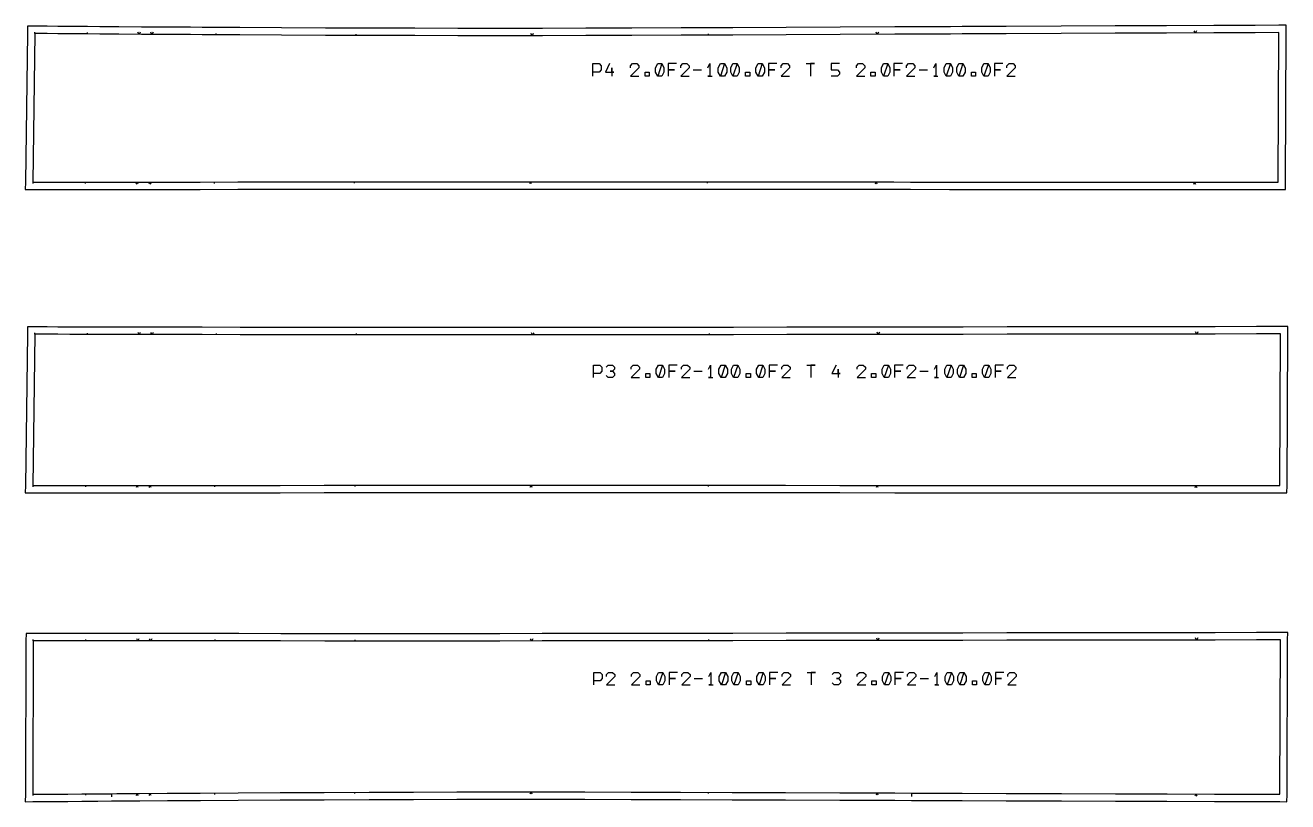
# Model space of a CAD drawing. Header units: metres. Extents: x -12 to 17699, y -154 to 17579.
# Drawn here: x 15974 to 17699, y 2187 to 3247 of the extents above; entities that cross this region are included whole.
import ezdxf

# ---------------------------------------------------------------- set-up
doc = ezdxf.new("R2010")
doc.units = ezdxf.units.M

msp = doc.modelspace()

# ---------------------------------------------------------------- linework, layer by layer
at = {"layer": 'Marge'}
for points in [[(15984.069, 3022.858), (15988.079, 3022.866), (16001.008, 3022.89), (16015.563, 3022.915), (16032.063, 3022.944), (16050.98, 3022.977), (16055.926, 3022.986), (16072.933, 3023.015), (16091.456, 3023.045), (16098.86, 3023.057), (16130.022, 3023.104), (16167.77, 3023.162), (16197.003, 3023.166), (16212.821, 3023.19), (16264.572, 3023.264), (16321.628, 3023.34), (16381.866, 3023.414), (16443.096, 3023.482), (16503.696, 3023.54), (16562.843, 3023.584), (16620.792, 3023.612), (16678.492, 3023.621), (16737.705, 3023.606), (16800.722, 3023.571), (16868.145, 3023.522), (16938.732, 3023.462), (17011.625, 3023.393), (17085.597, 3023.325), (17160.621, 3023.263), (17183.173, 3023.245), (17236.563, 3023.202), (17252.461, 3023.189), (17312.631, 3023.143), (17388.113, 3023.082), (17461.743, 3023.021), (17532.065, 3022.969), (17596.872, 3022.923), (17653.319, 3022.882), (17685.839, 3022.858), (17695.801, 3022.851), (17695.846, 3032.813), (17696.768, 3237.217), (17696.814, 3247.306), (17686.725, 3247.262), (17654.244, 3247.122), (17597.864, 3246.882), (17533.132, 3246.612), (17462.893, 3246.312), (17389.35, 3245.984), (17313.957, 3245.65), (17253.858, 3245.392), (17237.98, 3245.322), (17184.652, 3245.095), (17162.127, 3244.999), (17087.188, 3244.675), (17013.303, 3244.334), (16940.498, 3243.992), (16869.997, 3243.683), (16802.657, 3243.412), (16739.721, 3243.195), (16680.589, 3243.056), (16622.968, 3243.008), (16565.096, 3243.039), (16506.027, 3243.147), (16445.504, 3243.319), (16384.352, 3243.545), (16324.19, 3243.811), (16267.208, 3244.102), (16215.523, 3244.4), (16199.723, 3244.499), (16170.525, 3244.642), (16132.822, 3244.884), (16101.703, 3245.083), (16094.307, 3245.136), (16075.816, 3245.266), (16058.829, 3245.405), (16053.893, 3245.445), (16034.994, 3245.607), (16018.513, 3245.74), (16003.99, 3245.856), (15991.104, 3245.98), (15987.099, 3246.03), (15977.119, 3246.154), (15976.975, 3236.175), (15974.05, 3033.002), (15973.903, 3022.837)], [(15984.058, 2608.729), (15988.073, 2608.733), (16001.019, 2608.745), (16015.592, 2608.759), (16032.112, 2608.775), (16051.05, 2608.793), (16056.002, 2608.797), (16073.029, 2608.814), (16091.575, 2608.831), (16098.988, 2608.838), (16130.186, 2608.865), (16167.978, 2608.899), (16197.246, 2608.886), (16213.082, 2608.9), (16264.894, 2608.944), (16322.017, 2608.991), (16382.325, 2609.037), (16443.628, 2609.08), (16504.3, 2609.118), (16563.516, 2609.148), (16621.535, 2609.168), (16679.303, 2609.176), (16738.586, 2609.17), (16801.678, 2609.15), (16869.18, 2609.12), (16939.849, 2609.084), (17012.828, 2609.041), (17086.886, 2608.999), (17161.998, 2608.962), (17184.576, 2608.951), (17238.029, 2608.925), (17253.945, 2608.916), (17314.185, 2608.89), (17389.756, 2608.854), (17463.472, 2608.82), (17533.875, 2608.79), (17598.757, 2608.764), (17655.271, 2608.742), (17687.829, 2608.729), (17697.788, 2608.726), (17697.833, 2618.684), (17698.772, 2825.748), (17698.818, 2835.807), (17688.759, 2835.793), (17656.239, 2835.751), (17599.792, 2835.675), (17534.985, 2835.59), (17464.664, 2835.494), (17391.034, 2835.39), (17315.552, 2835.283), (17255.382, 2835.2), (17239.484, 2835.177), (17186.094, 2835.102), (17163.542, 2835.07), (17088.518, 2834.962), (17014.546, 2834.85), (16941.653, 2834.738), (16871.066, 2834.635), (16803.643, 2834.544), (16740.626, 2834.469), (16681.414, 2834.418), (16623.716, 2834.394), (16565.767, 2834.396), (16506.622, 2834.424), (16446.023, 2834.473), (16384.795, 2834.54), (16324.558, 2834.622), (16267.504, 2834.714), (16215.755, 2834.81), (16199.936, 2834.842), (16170.702, 2834.862), (16132.955, 2834.941), (16101.795, 2835.006), (16094.39, 2835.024), (16075.87, 2835.067), (16058.863, 2835.114), (16053.919, 2835.128), (16035, 2835.184), (16018.5, 2835.228), (16003.95, 2835.268), (15991.031, 2835.311), (15987.021, 2835.33), (15977.117, 2835.375), (15976.977, 2825.471), (15974.05, 2618.871), (15973.906, 2608.719)], [(15984.164, 2187.031), (15988.178, 2187.078), (16001.102, 2187.199), (16015.662, 2187.316), (16032.181, 2187.449), (16051.123, 2187.611), (16056.071, 2187.651), (16073.098, 2187.79), (16091.634, 2187.925), (16099.047, 2187.979), (16130.24, 2188.189), (16168.031, 2188.443), (16197.298, 2188.599), (16213.134, 2188.703), (16264.94, 2189.023), (16322.057, 2189.343), (16382.359, 2189.645), (16443.655, 2189.911), (16504.32, 2190.129), (16563.527, 2190.285), (16621.535, 2190.368), (16679.292, 2190.373), (16738.563, 2190.29), (16801.645, 2190.128), (16869.143, 2189.917), (16939.808, 2189.668), (17012.783, 2189.387), (17086.842, 2189.108), (17161.956, 2188.848), (17184.534, 2188.772), (17237.987, 2188.591), (17253.902, 2188.535), (17314.141, 2188.327), (17389.711, 2188.057), (17463.426, 2187.791), (17533.83, 2187.551), (17598.713, 2187.336), (17655.225, 2187.145), (17687.782, 2187.031), (17697.775, 2186.996), (17697.817, 2196.989), (17698.691, 2407.838), (17698.733, 2417.893), (17688.678, 2417.88), (17656.12, 2417.836), (17599.606, 2417.76), (17534.724, 2417.672), (17464.321, 2417.574), (17390.605, 2417.469), (17315.035, 2417.361), (17254.795, 2417.277), (17238.878, 2417.253), (17185.426, 2417.176), (17162.848, 2417.143), (17087.736, 2417.033), (17013.678, 2416.921), (16940.699, 2416.809), (16870.03, 2416.704), (16802.528, 2416.61), (16739.436, 2416.528), (16680.154, 2416.465), (16622.387, 2416.422), (16564.369, 2416.396), (16505.154, 2416.385), (16444.483, 2416.388), (16383.182, 2416.402), (16322.874, 2416.427), (16265.752, 2416.458), (16213.942, 2416.495), (16198.105, 2416.508), (16168.837, 2416.493), (16131.045, 2416.525), (16099.848, 2416.552), (16092.435, 2416.559), (16073.892, 2416.578), (16056.864, 2416.599), (16051.914, 2416.606), (16032.974, 2416.632), (16016.454, 2416.652), (16001.885, 2416.67), (15988.946, 2416.691), (15984.932, 2416.7), (15974.949, 2416.724), (15974.908, 2406.741), (15974.049, 2197.072), (15974.007, 2186.914)]]:
    msp.add_lwpolyline(points, close=True, dxfattribs=at)
at = {"layer": 'Patron'}
for points in [[(15984.049, 3032.858), (15988.059, 3032.866), (16000.989, 3032.89), (16015.546, 3032.915), (16032.046, 3032.944), (16050.962, 3032.977), (16055.908, 3032.986), (16072.916, 3033.015), (16091.44, 3033.045), (16098.844, 3033.057), (16130.007, 3033.104), (16167.755, 3033.162), (16197.002, 3033.166), (16212.806, 3033.19), (16264.558, 3033.264), (16321.614, 3033.34), (16381.853, 3033.414), (16443.085, 3033.482), (16503.687, 3033.54), (16562.835, 3033.584), (16620.788, 3033.612), (16678.491, 3033.621), (16737.707, 3033.606), (16800.728, 3033.571), (16868.153, 3033.522), (16938.74, 3033.462), (17011.634, 3033.393), (17085.606, 3033.325), (17160.629, 3033.263), (17183.181, 3033.245), (17236.571, 3033.202), (17252.469, 3033.189), (17312.639, 3033.143), (17388.121, 3033.082), (17461.752, 3033.021), (17532.072, 3032.969), (17596.879, 3032.923), (17653.326, 3032.882), (17685.847, 3032.858), (17686.769, 3237.263), (17654.287, 3237.122), (17597.905, 3236.882), (17533.175, 3236.612), (17462.938, 3236.312), (17389.394, 3235.984), (17314, 3235.65), (17253.902, 3235.392), (17238.023, 3235.322), (17184.695, 3235.095), (17162.17, 3234.999), (17087.234, 3234.675), (17013.35, 3234.334), (16940.542, 3233.992), (16870.037, 3233.683), (16802.692, 3233.412), (16739.745, 3233.195), (16680.598, 3233.056), (16622.962, 3233.008), (16565.077, 3233.039), (16505.998, 3233.147), (16445.467, 3233.32), (16384.307, 3233.545), (16324.139, 3233.812), (16267.15, 3234.102), (16215.46, 3234.4), (16199.674, 3234.499), (16170.46, 3234.642), (16132.757, 3234.884), (16101.632, 3235.084), (16094.236, 3235.136), (16075.734, 3235.267), (16058.747, 3235.405), (16053.807, 3235.446), (16034.914, 3235.608), (16018.433, 3235.74), (16003.894, 3235.856), (15990.979, 3235.981), (15986.974, 3236.031)], [(15984.049, 2618.729), (15988.063, 2618.733), (16001.009, 2618.745), (16015.583, 2618.759), (16032.102, 2618.775), (16051.04, 2618.793), (16055.992, 2618.797), (16073.02, 2618.814), (16091.565, 2618.831), (16098.978, 2618.838), (16130.177, 2618.865), (16167.969, 2618.899), (16197.25, 2618.886), (16213.073, 2618.9), (16264.885, 2618.944), (16322.009, 2618.991), (16382.318, 2619.037), (16443.621, 2619.08), (16504.293, 2619.118), (16563.511, 2619.148), (16621.531, 2619.168), (16679.301, 2619.176), (16738.587, 2619.17), (16801.681, 2619.15), (16869.185, 2619.12), (16939.854, 2619.084), (17012.834, 2619.041), (17086.892, 2618.999), (17162.003, 2618.962), (17184.581, 2618.951), (17238.033, 2618.925), (17253.95, 2618.916), (17314.189, 2618.89), (17389.76, 2618.854), (17463.476, 2618.82), (17533.879, 2618.79), (17598.761, 2618.764), (17655.275, 2618.742), (17687.833, 2618.729), (17688.773, 2825.793), (17656.252, 2825.751), (17599.805, 2825.675), (17534.998, 2825.59), (17464.678, 2825.494), (17391.048, 2825.39), (17315.565, 2825.283), (17255.396, 2825.2), (17239.498, 2825.177), (17186.108, 2825.102), (17163.556, 2825.07), (17088.533, 2824.962), (17014.561, 2824.85), (16941.667, 2824.738), (16871.08, 2824.635), (16803.655, 2824.544), (16740.634, 2824.469), (16681.418, 2824.418), (16623.715, 2824.394), (16565.763, 2824.396), (16506.614, 2824.424), (16446.012, 2824.473), (16384.781, 2824.54), (16324.542, 2824.622), (16267.485, 2824.714), (16215.734, 2824.81), (16199.929, 2824.842), (16170.681, 2824.862), (16132.934, 2824.941), (16101.771, 2825.006), (16094.367, 2825.024), (16075.843, 2825.067), (16058.835, 2825.114), (16053.889, 2825.128), (16034.973, 2825.184), (16018.473, 2825.228), (16003.916, 2825.268), (15990.986, 2825.311), (15986.976, 2825.33)], [(15984.049, 2197.031), (15988.063, 2197.077), (16001.008, 2197.198), (16015.581, 2197.316), (16032.1, 2197.449), (16051.038, 2197.61), (16055.99, 2197.651), (16073.016, 2197.79), (16091.562, 2197.925), (16098.975, 2197.979), (16130.173, 2198.189), (16167.964, 2198.443), (16197.245, 2198.598), (16213.067, 2198.703), (16264.878, 2199.023), (16322.001, 2199.343), (16382.309, 2199.645), (16443.612, 2199.911), (16504.284, 2200.129), (16563.501, 2200.285), (16621.521, 2200.368), (16679.291, 2200.373), (16738.577, 2200.29), (16801.671, 2200.128), (16869.174, 2199.917), (16939.843, 2199.668), (17012.822, 2199.387), (17086.879, 2199.108), (17161.99, 2198.848), (17184.568, 2198.772), (17238.02, 2198.591), (17253.937, 2198.535), (17314.176, 2198.327), (17389.746, 2198.057), (17463.462, 2197.791), (17533.864, 2197.551), (17598.746, 2197.336), (17655.259, 2197.145), (17687.817, 2197.031), (17688.691, 2407.88), (17656.133, 2407.836), (17599.62, 2407.76), (17534.738, 2407.672), (17464.336, 2407.574), (17390.62, 2407.469), (17315.049, 2407.361), (17254.809, 2407.277), (17238.893, 2407.253), (17185.44, 2407.176), (17162.862, 2407.143), (17087.751, 2407.033), (17013.693, 2406.921), (16940.714, 2406.809), (16870.045, 2406.704), (16802.541, 2406.61), (16739.447, 2406.528), (16680.161, 2406.465), (16622.391, 2406.422), (16564.371, 2406.396), (16505.154, 2406.385), (16444.481, 2406.388), (16383.178, 2406.402), (16322.869, 2406.427), (16265.745, 2406.458), (16213.934, 2406.495), (16198.11, 2406.508), (16168.829, 2406.493), (16131.037, 2406.525), (16099.838, 2406.552), (16092.425, 2406.559), (16073.879, 2406.578), (16056.852, 2406.599), (16051.9, 2406.606), (16032.962, 2406.632), (16016.442, 2406.652), (16001.869, 2406.67), (15988.923, 2406.691), (15984.908, 2406.7)]]:
    msp.add_lwpolyline(points, close=True, dxfattribs=at)
at = {"layer": 'Repers diag'}
for p, q in [((16091.569, 2197.925), (16091.602, 2193.425)), ((17184.651, 2198.772), (17184.636, 2194.272))]:
    msp.add_line(p, q, dxfattribs=at)
at = {"layer": 'Repers points'}
for p, q in [((15986.974, 3236.031), (15986.996, 3237.831)), ((16058.752, 3235.405), (16058.767, 3237.205)), ((16234.727, 3234.289), (16234.738, 3236.089)), ((16425.867, 3233.392), (16425.874, 3235.192)), ((16907.589, 3233.848), (16907.581, 3235.648)), ((15984.049, 3032.858), (15984.052, 3031.058)), ((16055.913, 3032.986), (16055.916, 3031.186)), ((16232.095, 3033.218), (16232.098, 3031.418)), ((16423.459, 3033.46), (16423.461, 3031.66)), ((16905.741, 3033.49), (16905.739, 3031.69)), ((15986.976, 2825.33), (15986.984, 2827.13)), ((16058.84, 2825.114), (16058.845, 2826.914)), ((16235.022, 2824.774), (16235.025, 2826.574)), ((16426.386, 2824.494), (16426.387, 2826.294)), ((16908.667, 2824.69), (16908.665, 2826.49)), ((15984.049, 2618.729), (15984.05, 2616.929)), ((16055.997, 2618.797), (16055.999, 2616.997)), ((16232.386, 2618.916), (16232.387, 2617.116)), ((16423.974, 2619.066), (16423.975, 2617.266)), ((16906.821, 2619.101), (16906.82, 2617.301)), ((15984.908, 2406.7), (15984.912, 2408.5)), ((16056.857, 2406.599), (16056.859, 2408.399)), ((16233.245, 2406.481), (16233.247, 2408.281)), ((16424.834, 2406.393), (16424.834, 2408.193)), ((16907.68, 2406.76), (16907.678, 2408.56)), ((15984.049, 2197.031), (15984.069, 2195.231)), ((16055.994, 2197.651), (16056.009, 2195.851)), ((16232.379, 2198.822), (16232.39, 2197.022)), ((16423.964, 2199.825), (16423.972, 2198.025)), ((16906.809, 2199.784), (16906.803, 2197.984))]:
    msp.add_line(p, q, dxfattribs=at)
at = {"layer": 'Repers suspente'}
for p, q in [((16129.429, 3234.905), (16127.949, 3237.915)), ((16130.949, 3237.895), (16129.429, 3234.905)), ((16147.002, 3234.792), (16145.521, 3237.802)), ((16148.521, 3237.783), (16147.002, 3234.792)), ((16666.292, 3233.044), (16664.789, 3236.043)), ((16667.789, 3236.045), (16666.292, 3233.044)), ((17138.064, 3234.895), (17136.551, 3237.889)), ((17139.551, 3237.901), (17138.064, 3234.895)), ((17572.63, 3236.777), (17571.118, 3239.77)), ((17574.117, 3239.783), (17572.63, 3236.777)), ((16126.673, 3033.099), (16125.178, 3030.097)), ((16128.178, 3030.101), (16126.673, 3033.099)), ((16144.266, 3033.126), (16142.771, 3030.124)), ((16145.771, 3030.128), (16144.266, 3033.126)), ((16664.162, 3033.619), (16662.663, 3030.618)), ((16665.663, 3030.619), (16664.162, 3033.619)), ((17136.485, 3033.283), (17134.983, 3030.285)), ((17137.983, 3030.282), (17136.485, 3033.283)), ((17571.559, 3032.941), (17570.057, 3029.942)), ((17573.057, 3029.94), (17571.559, 3032.941)), ((16129.6, 2824.948), (16128.107, 2827.951)), ((16131.107, 2827.945), (16129.6, 2824.948)), ((16147.193, 2824.911), (16145.699, 2827.914)), ((16148.699, 2827.908), (16147.193, 2824.911)), ((16667.089, 2824.412), (16665.588, 2827.411)), ((16668.588, 2827.413), (16667.089, 2824.412)), ((17139.411, 2825.035), (17137.907, 2828.033)), ((17140.907, 2828.037), (17139.411, 2825.035)), ((17574.485, 2825.642), (17572.981, 2828.64)), ((17575.981, 2828.644), (17574.485, 2825.642)), ((16126.841, 2618.862), (16125.343, 2615.861)), ((16128.343, 2615.864), (16126.841, 2618.862)), ((16144.454, 2618.878), (16142.957, 2615.877)), ((16145.957, 2615.879), (16144.454, 2618.878)), ((16664.959, 2619.174), (16663.46, 2616.174)), ((16666.46, 2616.174), (16664.959, 2619.174)), ((17137.836, 2618.974), (17136.334, 2615.975)), ((17139.334, 2615.973), (17137.836, 2618.974)), ((17573.419, 2618.774), (17571.918, 2615.775)), ((17574.918, 2615.774), (17573.419, 2618.774)), ((16127.7, 2406.528), (16126.203, 2409.529)), ((16129.203, 2409.526), (16127.7, 2406.528)), ((16145.314, 2406.513), (16143.816, 2409.514)), ((16146.816, 2409.511), (16145.314, 2406.513)), ((16665.819, 2406.455), (16664.317, 2409.453)), ((16667.317, 2409.456), (16665.819, 2406.455)), ((17138.695, 2407.108), (17137.191, 2410.106)), ((17140.191, 2410.11), (17138.695, 2407.108)), ((17574.278, 2407.725), (17572.774, 2410.723)), ((17575.774, 2410.727), (17574.278, 2407.725)), ((16126.836, 2198.167), (16125.356, 2195.157)), ((16128.356, 2195.177), (16126.836, 2198.167)), ((16144.449, 2198.285), (16142.969, 2195.275)), ((16145.969, 2195.295), (16144.449, 2198.285)), ((16664.949, 2200.372), (16663.449, 2197.371)), ((16666.449, 2197.372), (16664.949, 2200.372)), ((17137.823, 2198.932), (17136.312, 2195.937)), ((17139.312, 2195.927), (17137.823, 2198.932)), ((17573.403, 2197.42), (17571.893, 2194.425)), ((17574.893, 2194.415), (17573.403, 2197.42))]:
    msp.add_line(p, q, dxfattribs=at)
at = {"layer": 'Text'}
for p, q in [((16749.407, 3177.751), (16749.407, 3194.894)), ((16749.407, 3194.894), (16757.978, 3194.894)), ((16757.978, 3194.894), (16760.835, 3192.037)), ((16760.835, 3192.037), (16760.835, 3186.323)), ((16772.264, 3194.894), (16766.55, 3183.466)), ((16800.835, 3192.037), (16803.693, 3194.894)), ((16800.835, 3189.18), (16800.835, 3192.037)), ((16803.693, 3194.894), (16809.407, 3194.894)), ((16809.407, 3194.894), (16812.264, 3192.037)), ((16812.264, 3192.037), (16812.264, 3189.18)), ((16835.121, 3189.18), (16837.978, 3194.894)), ((16837.978, 3194.894), (16843.693, 3194.894)), ((16843.693, 3194.894), (16837.978, 3177.751)), ((16843.693, 3194.894), (16846.55, 3189.18)), ((16863.693, 3194.894), (16852.264, 3194.894)), ((16852.264, 3194.894), (16852.264, 3186.323)), ((16869.407, 3192.037), (16872.264, 3194.894)), ((16869.407, 3189.18), (16869.407, 3192.037)), ((16872.264, 3194.894), (16877.978, 3194.894)), ((16877.978, 3194.894), (16880.835, 3192.037)), ((16880.835, 3192.037), (16880.835, 3189.18)), ((16906.55, 3189.18), (16909.407, 3194.894)), ((16909.407, 3194.894), (16909.407, 3177.751)), ((16920.835, 3189.18), (16923.693, 3194.894)), ((16923.693, 3194.894), (16929.407, 3194.894)), ((16929.407, 3194.894), (16923.693, 3177.751)), ((16929.407, 3194.894), (16932.264, 3189.18)), ((16937.978, 3189.18), (16940.835, 3194.894)), ((16940.835, 3194.894), (16946.55, 3194.894)), ((16946.55, 3194.894), (16940.835, 3177.751)), ((16946.55, 3194.894), (16949.407, 3189.18)), ((16972.264, 3189.18), (16975.121, 3194.894)), ((16975.121, 3194.894), (16980.835, 3194.894)), ((16980.835, 3194.894), (16975.121, 3177.751)), ((16980.835, 3194.894), (16983.693, 3189.18)), ((17000.835, 3194.894), (16989.407, 3194.894)), ((16989.407, 3194.894), (16989.407, 3186.323)), ((17006.55, 3192.037), (17009.407, 3194.894)), ((17006.55, 3189.18), (17006.55, 3192.037)), ((17009.407, 3194.894), (17015.121, 3194.894)), ((17015.121, 3194.894), (17017.978, 3192.037)), ((17017.978, 3192.037), (17017.978, 3189.18)), ((17040.835, 3194.894), (17052.264, 3194.894)), ((17052.264, 3194.894), (17046.55, 3194.894)), ((17046.55, 3194.894), (17046.55, 3177.751)), ((17086.55, 3194.894), (17075.121, 3194.894)), ((17075.121, 3194.894), (17075.121, 3186.323)), ((17109.407, 3192.037), (17112.264, 3194.894)), ((17109.407, 3189.18), (17109.407, 3192.037)), ((17112.264, 3194.894), (17117.978, 3194.894)), ((17117.978, 3194.894), (17120.835, 3192.037)), ((17120.835, 3192.037), (17120.835, 3189.18)), ((17143.693, 3189.18), (17146.55, 3194.894)), ((17146.55, 3194.894), (17152.264, 3194.894)), ((17152.264, 3194.894), (17146.55, 3177.751)), ((17152.264, 3194.894), (17155.121, 3189.18)), ((17172.264, 3194.894), (17160.835, 3194.894)), ((17160.835, 3194.894), (17160.835, 3186.323)), ((17177.978, 3192.037), (17180.835, 3194.894)), ((17177.978, 3189.18), (17177.978, 3192.037)), ((17180.835, 3194.894), (17186.55, 3194.894)), ((17186.55, 3194.894), (17189.407, 3192.037)), ((17189.407, 3192.037), (17189.407, 3189.18)), ((17215.121, 3189.18), (17217.978, 3194.894)), ((17217.978, 3194.894), (17217.978, 3177.751)), ((17229.407, 3189.18), (17232.264, 3194.894)), ((17232.264, 3194.894), (17237.978, 3194.894)), ((17237.978, 3194.894), (17232.264, 3177.751)), ((17237.978, 3194.894), (17240.835, 3189.18)), ((17246.55, 3189.18), (17249.407, 3194.894)), ((17249.407, 3194.894), (17255.121, 3194.894)), ((17255.121, 3194.894), (17249.407, 3177.751)), ((17255.121, 3194.894), (17257.978, 3189.18)), ((17280.835, 3189.18), (17283.693, 3194.894)), ((17283.693, 3194.894), (17289.407, 3194.894)), ((17289.407, 3194.894), (17283.693, 3177.751)), ((17289.407, 3194.894), (17292.264, 3189.18)), ((17309.407, 3194.894), (17297.978, 3194.894)), ((17297.978, 3194.894), (17297.978, 3186.323)), ((17315.121, 3192.037), (17317.978, 3194.894)), ((17315.121, 3189.18), (17315.121, 3192.037)), ((17317.978, 3194.894), (17323.693, 3194.894)), ((17323.693, 3194.894), (17326.55, 3192.037)), ((17326.55, 3192.037), (17326.55, 3189.18)), ((16757.978, 3183.466), (16749.407, 3183.466)), ((16760.835, 3186.323), (16757.978, 3183.466)), ((16766.55, 3183.466), (16777.978, 3183.466)), ((16775.121, 3183.466), (16775.121, 3189.18)), ((16775.121, 3189.18), (16775.121, 3177.751)), ((16777.978, 3183.466), (16775.121, 3183.466)), ((16812.264, 3189.18), (16800.835, 3177.751)), ((16800.835, 3177.751), (16812.264, 3177.751)), ((16820.835, 3183.466), (16826.55, 3183.466)), ((16820.835, 3177.751), (16820.835, 3183.466)), ((16826.55, 3177.751), (16820.835, 3177.751)), ((16826.55, 3183.466), (16826.55, 3177.751)), ((16835.121, 3183.466), (16835.121, 3189.18)), ((16837.978, 3177.751), (16835.121, 3183.466)), ((16843.693, 3177.751), (16837.978, 3177.751)), ((16846.55, 3183.466), (16843.693, 3177.751)), ((16846.55, 3189.18), (16846.55, 3183.466)), ((16852.264, 3186.323), (16860.835, 3186.323)), ((16860.835, 3186.323), (16852.264, 3186.323)), ((16852.264, 3186.323), (16852.264, 3177.751)), ((16880.835, 3189.18), (16869.407, 3177.751)), ((16869.407, 3177.751), (16880.835, 3177.751)), ((16886.55, 3186.323), (16897.978, 3186.323)), ((16909.407, 3177.751), (16906.55, 3177.751)), ((16906.55, 3177.751), (16912.264, 3177.751)), ((16920.835, 3183.466), (16920.835, 3189.18)), ((16923.693, 3177.751), (16920.835, 3183.466)), ((16929.407, 3177.751), (16923.693, 3177.751)), ((16932.264, 3183.466), (16929.407, 3177.751)), ((16932.264, 3189.18), (16932.264, 3183.466)), ((16937.978, 3183.466), (16937.978, 3189.18)), ((16940.835, 3177.751), (16937.978, 3183.466)), ((16946.55, 3177.751), (16940.835, 3177.751)), ((16949.407, 3183.466), (16946.55, 3177.751)), ((16949.407, 3189.18), (16949.407, 3183.466)), ((16957.978, 3183.466), (16963.693, 3183.466)), ((16957.978, 3177.751), (16957.978, 3183.466)), ((16963.693, 3177.751), (16957.978, 3177.751)), ((16963.693, 3183.466), (16963.693, 3177.751)), ((16972.264, 3183.466), (16972.264, 3189.18)), ((16975.121, 3177.751), (16972.264, 3183.466)), ((16980.835, 3177.751), (16975.121, 3177.751)), ((16983.693, 3183.466), (16980.835, 3177.751)), ((16983.693, 3189.18), (16983.693, 3183.466)), ((16989.407, 3186.323), (16997.978, 3186.323)), ((16997.978, 3186.323), (16989.407, 3186.323)), ((16989.407, 3186.323), (16989.407, 3177.751)), ((17017.978, 3189.18), (17006.55, 3177.751)), ((17006.55, 3177.751), (17017.978, 3177.751)), ((17075.121, 3186.323), (17083.693, 3186.323)), ((17083.693, 3177.751), (17075.121, 3177.751)), ((17083.693, 3186.323), (17086.55, 3183.466)), ((17086.55, 3180.609), (17083.693, 3177.751)), ((17086.55, 3183.466), (17086.55, 3180.609)), ((17120.835, 3189.18), (17109.407, 3177.751)), ((17109.407, 3177.751), (17120.835, 3177.751)), ((17129.407, 3183.466), (17135.121, 3183.466)), ((17129.407, 3177.751), (17129.407, 3183.466)), ((17135.121, 3177.751), (17129.407, 3177.751)), ((17135.121, 3183.466), (17135.121, 3177.751)), ((17143.693, 3183.466), (17143.693, 3189.18)), ((17146.55, 3177.751), (17143.693, 3183.466)), ((17152.264, 3177.751), (17146.55, 3177.751)), ((17155.121, 3183.466), (17152.264, 3177.751)), ((17155.121, 3189.18), (17155.121, 3183.466)), ((17160.835, 3186.323), (17169.407, 3186.323)), ((17169.407, 3186.323), (17160.835, 3186.323)), ((17160.835, 3186.323), (17160.835, 3177.751)), ((17189.407, 3189.18), (17177.978, 3177.751)), ((17177.978, 3177.751), (17189.407, 3177.751)), ((17195.121, 3186.323), (17206.55, 3186.323)), ((17217.978, 3177.751), (17215.121, 3177.751)), ((17215.121, 3177.751), (17220.835, 3177.751)), ((17229.407, 3183.466), (17229.407, 3189.18)), ((17232.264, 3177.751), (17229.407, 3183.466)), ((17237.978, 3177.751), (17232.264, 3177.751)), ((17240.835, 3183.466), (17237.978, 3177.751)), ((17240.835, 3189.18), (17240.835, 3183.466)), ((17246.55, 3183.466), (17246.55, 3189.18)), ((17249.407, 3177.751), (17246.55, 3183.466)), ((17255.121, 3177.751), (17249.407, 3177.751)), ((17257.978, 3183.466), (17255.121, 3177.751)), ((17257.978, 3189.18), (17257.978, 3183.466)), ((17266.55, 3183.466), (17272.264, 3183.466)), ((17266.55, 3177.751), (17266.55, 3183.466)), ((17272.264, 3177.751), (17266.55, 3177.751)), ((17272.264, 3183.466), (17272.264, 3177.751)), ((17280.835, 3183.466), (17280.835, 3189.18)), ((17283.693, 3177.751), (17280.835, 3183.466)), ((17289.407, 3177.751), (17283.693, 3177.751)), ((17292.264, 3183.466), (17289.407, 3177.751)), ((17292.264, 3189.18), (17292.264, 3183.466)), ((17297.978, 3186.323), (17306.55, 3186.323)), ((17306.55, 3186.323), (17297.978, 3186.323)), ((17297.978, 3186.323), (17297.978, 3177.751)), ((17326.55, 3189.18), (17315.121, 3177.751)), ((17315.121, 3177.751), (17326.55, 3177.751)), ((16750.304, 2766.137), (16750.304, 2783.28)), ((16750.304, 2783.28), (16758.876, 2783.28)), ((16758.876, 2783.28), (16761.733, 2780.423)), ((16761.733, 2780.423), (16761.733, 2774.709)), ((16767.447, 2780.423), (16770.304, 2783.28)), ((16770.304, 2783.28), (16776.019, 2783.28)), ((16776.019, 2783.28), (16778.876, 2780.423)), ((16778.876, 2777.566), (16776.019, 2774.709)), ((16778.876, 2780.423), (16778.876, 2777.566)), ((16801.733, 2780.423), (16804.59, 2783.28)), ((16801.733, 2777.566), (16801.733, 2780.423)), ((16813.161, 2777.566), (16801.733, 2766.137)), ((16804.59, 2783.28), (16810.304, 2783.28)), ((16810.304, 2783.28), (16813.161, 2780.423)), ((16813.161, 2780.423), (16813.161, 2777.566)), ((16836.019, 2777.566), (16838.876, 2783.28)), ((16836.019, 2771.851), (16836.019, 2777.566)), ((16838.876, 2783.28), (16844.59, 2783.28)), ((16844.59, 2783.28), (16838.876, 2766.137)), ((16844.59, 2783.28), (16847.447, 2777.566)), ((16847.447, 2777.566), (16847.447, 2771.851)), ((16864.59, 2783.28), (16853.161, 2783.28)), ((16853.161, 2783.28), (16853.161, 2774.709)), ((16870.304, 2780.423), (16873.161, 2783.28)), ((16870.304, 2777.566), (16870.304, 2780.423)), ((16881.733, 2777.566), (16870.304, 2766.137)), ((16873.161, 2783.28), (16878.876, 2783.28)), ((16878.876, 2783.28), (16881.733, 2780.423)), ((16881.733, 2780.423), (16881.733, 2777.566)), ((16907.447, 2777.566), (16910.304, 2783.28)), ((16910.304, 2783.28), (16910.304, 2766.137)), ((16921.733, 2777.566), (16924.59, 2783.28)), ((16921.733, 2771.851), (16921.733, 2777.566)), ((16924.59, 2783.28), (16930.304, 2783.28)), ((16930.304, 2783.28), (16924.59, 2766.137)), ((16930.304, 2783.28), (16933.161, 2777.566)), ((16933.161, 2777.566), (16933.161, 2771.851)), ((16938.876, 2777.566), (16941.733, 2783.28)), ((16938.876, 2771.851), (16938.876, 2777.566)), ((16941.733, 2783.28), (16947.447, 2783.28)), ((16947.447, 2783.28), (16941.733, 2766.137)), ((16947.447, 2783.28), (16950.304, 2777.566)), ((16950.304, 2777.566), (16950.304, 2771.851)), ((16973.161, 2777.566), (16976.019, 2783.28)), ((16973.161, 2771.851), (16973.161, 2777.566)), ((16976.019, 2783.28), (16981.733, 2783.28)), ((16981.733, 2783.28), (16976.019, 2766.137)), ((16981.733, 2783.28), (16984.59, 2777.566)), ((16984.59, 2777.566), (16984.59, 2771.851)), ((17001.733, 2783.28), (16990.304, 2783.28)), ((16990.304, 2783.28), (16990.304, 2774.709)), ((17007.447, 2780.423), (17010.304, 2783.28)), ((17007.447, 2777.566), (17007.447, 2780.423)), ((17018.876, 2777.566), (17007.447, 2766.137)), ((17010.304, 2783.28), (17016.019, 2783.28)), ((17016.019, 2783.28), (17018.876, 2780.423)), ((17018.876, 2780.423), (17018.876, 2777.566)), ((17041.733, 2783.28), (17053.161, 2783.28)), ((17053.161, 2783.28), (17047.447, 2783.28)), ((17047.447, 2783.28), (17047.447, 2766.137)), ((17081.733, 2783.28), (17076.019, 2771.851)), ((17084.59, 2771.851), (17084.59, 2777.566)), ((17084.59, 2777.566), (17084.59, 2766.137)), ((17110.304, 2780.423), (17113.161, 2783.28)), ((17110.304, 2777.566), (17110.304, 2780.423)), ((17121.733, 2777.566), (17110.304, 2766.137)), ((17113.161, 2783.28), (17118.876, 2783.28)), ((17118.876, 2783.28), (17121.733, 2780.423)), ((17121.733, 2780.423), (17121.733, 2777.566)), ((17144.59, 2777.566), (17147.447, 2783.28)), ((17144.59, 2771.851), (17144.59, 2777.566)), ((17147.447, 2783.28), (17153.161, 2783.28)), ((17153.161, 2783.28), (17147.447, 2766.137)), ((17153.161, 2783.28), (17156.019, 2777.566)), ((17156.019, 2777.566), (17156.019, 2771.851)), ((17173.161, 2783.28), (17161.733, 2783.28)), ((17161.733, 2783.28), (17161.733, 2774.709)), ((17178.876, 2780.423), (17181.733, 2783.28)), ((17178.876, 2777.566), (17178.876, 2780.423)), ((17190.304, 2777.566), (17178.876, 2766.137)), ((17181.733, 2783.28), (17187.447, 2783.28)), ((17187.447, 2783.28), (17190.304, 2780.423)), ((17190.304, 2780.423), (17190.304, 2777.566)), ((17216.019, 2777.566), (17218.876, 2783.28)), ((17218.876, 2783.28), (17218.876, 2766.137)), ((17230.304, 2777.566), (17233.161, 2783.28)), ((17230.304, 2771.851), (17230.304, 2777.566)), ((17233.161, 2783.28), (17238.876, 2783.28)), ((17238.876, 2783.28), (17233.161, 2766.137)), ((17238.876, 2783.28), (17241.733, 2777.566)), ((17241.733, 2777.566), (17241.733, 2771.851)), ((17247.447, 2777.566), (17250.304, 2783.28)), ((17247.447, 2771.851), (17247.447, 2777.566)), ((17250.304, 2783.28), (17256.019, 2783.28)), ((17256.019, 2783.28), (17250.304, 2766.137)), ((17256.019, 2783.28), (17258.876, 2777.566)), ((17258.876, 2777.566), (17258.876, 2771.851)), ((17281.733, 2777.566), (17284.59, 2783.28)), ((17281.733, 2771.851), (17281.733, 2777.566)), ((17284.59, 2783.28), (17290.304, 2783.28)), ((17290.304, 2783.28), (17284.59, 2766.137)), ((17290.304, 2783.28), (17293.161, 2777.566)), ((17293.161, 2777.566), (17293.161, 2771.851)), ((17310.304, 2783.28), (17298.876, 2783.28)), ((17298.876, 2783.28), (17298.876, 2774.709)), ((17316.019, 2780.423), (17318.876, 2783.28)), ((17316.019, 2777.566), (17316.019, 2780.423)), ((17327.447, 2777.566), (17316.019, 2766.137)), ((17318.876, 2783.28), (17324.59, 2783.28)), ((17324.59, 2783.28), (17327.447, 2780.423)), ((17327.447, 2780.423), (17327.447, 2777.566)), ((16758.876, 2771.851), (16750.304, 2771.851)), ((16761.733, 2774.709), (16758.876, 2771.851)), ((16770.304, 2766.137), (16767.447, 2768.994)), ((16776.019, 2766.137), (16770.304, 2766.137)), ((16776.019, 2774.709), (16773.161, 2774.709)), ((16773.161, 2774.709), (16776.019, 2774.709)), ((16776.019, 2774.709), (16778.876, 2771.851)), ((16778.876, 2768.994), (16776.019, 2766.137)), ((16778.876, 2771.851), (16778.876, 2768.994)), ((16801.733, 2766.137), (16813.161, 2766.137)), ((16821.733, 2771.851), (16827.447, 2771.851)), ((16821.733, 2766.137), (16821.733, 2771.851)), ((16827.447, 2766.137), (16821.733, 2766.137)), ((16827.447, 2771.851), (16827.447, 2766.137)), ((16838.876, 2766.137), (16836.019, 2771.851)), ((16844.59, 2766.137), (16838.876, 2766.137)), ((16847.447, 2771.851), (16844.59, 2766.137)), ((16853.161, 2774.709), (16861.733, 2774.709)), ((16861.733, 2774.709), (16853.161, 2774.709)), ((16853.161, 2774.709), (16853.161, 2766.137)), ((16870.304, 2766.137), (16881.733, 2766.137)), ((16887.447, 2774.709), (16898.876, 2774.709)), ((16910.304, 2766.137), (16907.447, 2766.137)), ((16907.447, 2766.137), (16913.161, 2766.137)), ((16924.59, 2766.137), (16921.733, 2771.851)), ((16930.304, 2766.137), (16924.59, 2766.137)), ((16933.161, 2771.851), (16930.304, 2766.137)), ((16941.733, 2766.137), (16938.876, 2771.851)), ((16947.447, 2766.137), (16941.733, 2766.137)), ((16950.304, 2771.851), (16947.447, 2766.137)), ((16958.876, 2771.851), (16964.59, 2771.851)), ((16958.876, 2766.137), (16958.876, 2771.851)), ((16964.59, 2766.137), (16958.876, 2766.137)), ((16964.59, 2771.851), (16964.59, 2766.137)), ((16976.019, 2766.137), (16973.161, 2771.851)), ((16981.733, 2766.137), (16976.019, 2766.137)), ((16984.59, 2771.851), (16981.733, 2766.137)), ((16990.304, 2774.709), (16998.876, 2774.709)), ((16998.876, 2774.709), (16990.304, 2774.709)), ((16990.304, 2774.709), (16990.304, 2766.137)), ((17007.447, 2766.137), (17018.876, 2766.137)), ((17076.019, 2771.851), (17087.447, 2771.851)), ((17087.447, 2771.851), (17084.59, 2771.851)), ((17110.304, 2766.137), (17121.733, 2766.137)), ((17130.304, 2771.851), (17136.019, 2771.851)), ((17130.304, 2766.137), (17130.304, 2771.851)), ((17136.019, 2766.137), (17130.304, 2766.137)), ((17136.019, 2771.851), (17136.019, 2766.137)), ((17147.447, 2766.137), (17144.59, 2771.851)), ((17153.161, 2766.137), (17147.447, 2766.137)), ((17156.019, 2771.851), (17153.161, 2766.137)), ((17161.733, 2774.709), (17170.304, 2774.709)), ((17170.304, 2774.709), (17161.733, 2774.709)), ((17161.733, 2774.709), (17161.733, 2766.137)), ((17178.876, 2766.137), (17190.304, 2766.137)), ((17196.019, 2774.709), (17207.447, 2774.709)), ((17218.876, 2766.137), (17216.019, 2766.137)), ((17216.019, 2766.137), (17221.733, 2766.137)), ((17233.161, 2766.137), (17230.304, 2771.851)), ((17238.876, 2766.137), (17233.161, 2766.137)), ((17241.733, 2771.851), (17238.876, 2766.137)), ((17250.304, 2766.137), (17247.447, 2771.851)), ((17256.019, 2766.137), (17250.304, 2766.137)), ((17258.876, 2771.851), (17256.019, 2766.137)), ((17267.447, 2771.851), (17273.161, 2771.851)), ((17267.447, 2766.137), (17267.447, 2771.851)), ((17273.161, 2766.137), (17267.447, 2766.137)), ((17273.161, 2771.851), (17273.161, 2766.137)), ((17284.59, 2766.137), (17281.733, 2771.851)), ((17290.304, 2766.137), (17284.59, 2766.137)), ((17293.161, 2771.851), (17290.304, 2766.137)), ((17298.876, 2774.709), (17307.447, 2774.709)), ((17307.447, 2774.709), (17298.876, 2774.709)), ((17298.876, 2774.709), (17298.876, 2766.137)), ((17316.019, 2766.137), (17327.447, 2766.137)), ((16750.748, 2346.48), (16750.748, 2363.623)), ((16750.748, 2363.623), (16759.319, 2363.623)), ((16759.319, 2363.623), (16762.176, 2360.766)), ((16767.891, 2360.766), (16770.748, 2363.623)), ((16770.748, 2363.623), (16776.462, 2363.623)), ((16776.462, 2363.623), (16779.319, 2360.766)), ((16802.176, 2360.766), (16805.033, 2363.623)), ((16805.033, 2363.623), (16810.748, 2363.623)), ((16810.748, 2363.623), (16813.605, 2360.766)), ((16836.462, 2357.908), (16839.319, 2363.623)), ((16839.319, 2363.623), (16845.033, 2363.623)), ((16845.033, 2363.623), (16839.319, 2346.48)), ((16845.033, 2363.623), (16847.891, 2357.908)), ((16865.033, 2363.623), (16853.605, 2363.623)), ((16853.605, 2363.623), (16853.605, 2355.051)), ((16870.748, 2360.766), (16873.605, 2363.623)), ((16873.605, 2363.623), (16879.319, 2363.623)), ((16879.319, 2363.623), (16882.176, 2360.766)), ((16907.891, 2357.908), (16910.748, 2363.623)), ((16910.748, 2363.623), (16910.748, 2346.48)), ((16922.176, 2357.908), (16925.033, 2363.623)), ((16925.033, 2363.623), (16930.748, 2363.623)), ((16930.748, 2363.623), (16925.033, 2346.48)), ((16930.748, 2363.623), (16933.605, 2357.908)), ((16939.319, 2357.908), (16942.176, 2363.623)), ((16942.176, 2363.623), (16947.891, 2363.623)), ((16947.891, 2363.623), (16942.176, 2346.48)), ((16947.891, 2363.623), (16950.748, 2357.908)), ((16973.605, 2357.908), (16976.462, 2363.623)), ((16976.462, 2363.623), (16982.176, 2363.623)), ((16982.176, 2363.623), (16976.462, 2346.48)), ((16982.176, 2363.623), (16985.033, 2357.908)), ((17002.176, 2363.623), (16990.748, 2363.623)), ((16990.748, 2363.623), (16990.748, 2355.051)), ((17007.891, 2360.766), (17010.748, 2363.623)), ((17010.748, 2363.623), (17016.462, 2363.623)), ((17016.462, 2363.623), (17019.319, 2360.766)), ((17042.176, 2363.623), (17053.605, 2363.623)), ((17053.605, 2363.623), (17047.891, 2363.623)), ((17047.891, 2363.623), (17047.891, 2346.48)), ((17076.462, 2360.766), (17079.319, 2363.623)), ((17079.319, 2363.623), (17085.033, 2363.623)), ((17085.033, 2363.623), (17087.891, 2360.766)), ((17110.748, 2360.766), (17113.605, 2363.623)), ((17113.605, 2363.623), (17119.319, 2363.623)), ((17119.319, 2363.623), (17122.176, 2360.766)), ((17145.033, 2357.908), (17147.891, 2363.623)), ((17147.891, 2363.623), (17153.605, 2363.623)), ((17153.605, 2363.623), (17147.891, 2346.48)), ((17153.605, 2363.623), (17156.462, 2357.908)), ((17173.605, 2363.623), (17162.176, 2363.623)), ((17162.176, 2363.623), (17162.176, 2355.051)), ((17179.319, 2360.766), (17182.176, 2363.623)), ((17182.176, 2363.623), (17187.891, 2363.623)), ((17187.891, 2363.623), (17190.748, 2360.766)), ((17216.462, 2357.908), (17219.319, 2363.623)), ((17219.319, 2363.623), (17219.319, 2346.48)), ((17230.748, 2357.908), (17233.605, 2363.623)), ((17233.605, 2363.623), (17239.319, 2363.623)), ((17239.319, 2363.623), (17233.605, 2346.48)), ((17239.319, 2363.623), (17242.176, 2357.908)), ((17247.891, 2357.908), (17250.748, 2363.623)), ((17250.748, 2363.623), (17256.462, 2363.623)), ((17256.462, 2363.623), (17250.748, 2346.48)), ((17256.462, 2363.623), (17259.319, 2357.908)), ((17282.176, 2357.908), (17285.033, 2363.623)), ((17285.033, 2363.623), (17290.748, 2363.623)), ((17290.748, 2363.623), (17285.033, 2346.48)), ((17290.748, 2363.623), (17293.605, 2357.908)), ((17310.748, 2363.623), (17299.319, 2363.623)), ((17299.319, 2363.623), (17299.319, 2355.051)), ((17316.462, 2360.766), (17319.319, 2363.623)), ((17319.319, 2363.623), (17325.033, 2363.623)), ((17325.033, 2363.623), (17327.891, 2360.766)), ((16759.319, 2352.194), (16750.748, 2352.194)), ((16762.176, 2355.051), (16759.319, 2352.194)), ((16762.176, 2360.766), (16762.176, 2355.051)), ((16767.891, 2357.908), (16767.891, 2360.766)), ((16779.319, 2357.908), (16767.891, 2346.48)), ((16767.891, 2346.48), (16779.319, 2346.48)), ((16779.319, 2360.766), (16779.319, 2357.908)), ((16802.176, 2357.908), (16802.176, 2360.766)), ((16813.605, 2357.908), (16802.176, 2346.48)), ((16802.176, 2346.48), (16813.605, 2346.48)), ((16813.605, 2360.766), (16813.605, 2357.908)), ((16822.176, 2352.194), (16827.891, 2352.194)), ((16822.176, 2346.48), (16822.176, 2352.194)), ((16827.891, 2346.48), (16822.176, 2346.48)), ((16827.891, 2352.194), (16827.891, 2346.48)), ((16836.462, 2352.194), (16836.462, 2357.908)), ((16839.319, 2346.48), (16836.462, 2352.194)), ((16845.033, 2346.48), (16839.319, 2346.48)), ((16847.891, 2352.194), (16845.033, 2346.48)), ((16847.891, 2357.908), (16847.891, 2352.194)), ((16853.605, 2355.051), (16862.176, 2355.051)), ((16862.176, 2355.051), (16853.605, 2355.051)), ((16853.605, 2355.051), (16853.605, 2346.48)), ((16870.748, 2357.908), (16870.748, 2360.766)), ((16882.176, 2357.908), (16870.748, 2346.48)), ((16870.748, 2346.48), (16882.176, 2346.48)), ((16882.176, 2360.766), (16882.176, 2357.908)), ((16887.891, 2355.051), (16899.319, 2355.051)), ((16910.748, 2346.48), (16907.891, 2346.48)), ((16907.891, 2346.48), (16913.605, 2346.48)), ((16922.176, 2352.194), (16922.176, 2357.908)), ((16925.033, 2346.48), (16922.176, 2352.194)), ((16930.748, 2346.48), (16925.033, 2346.48)), ((16933.605, 2352.194), (16930.748, 2346.48)), ((16933.605, 2357.908), (16933.605, 2352.194)), ((16939.319, 2352.194), (16939.319, 2357.908)), ((16942.176, 2346.48), (16939.319, 2352.194)), ((16947.891, 2346.48), (16942.176, 2346.48)), ((16950.748, 2352.194), (16947.891, 2346.48)), ((16950.748, 2357.908), (16950.748, 2352.194)), ((16959.319, 2352.194), (16965.033, 2352.194)), ((16959.319, 2346.48), (16959.319, 2352.194)), ((16965.033, 2346.48), (16959.319, 2346.48)), ((16965.033, 2352.194), (16965.033, 2346.48)), ((16973.605, 2352.194), (16973.605, 2357.908)), ((16976.462, 2346.48), (16973.605, 2352.194)), ((16982.176, 2346.48), (16976.462, 2346.48)), ((16985.033, 2352.194), (16982.176, 2346.48)), ((16985.033, 2357.908), (16985.033, 2352.194)), ((16990.748, 2355.051), (16999.319, 2355.051)), ((16999.319, 2355.051), (16990.748, 2355.051)), ((16990.748, 2355.051), (16990.748, 2346.48)), ((17007.891, 2357.908), (17007.891, 2360.766)), ((17019.319, 2357.908), (17007.891, 2346.48)), ((17007.891, 2346.48), (17019.319, 2346.48)), ((17019.319, 2360.766), (17019.319, 2357.908)), ((17079.319, 2346.48), (17076.462, 2349.337)), ((17085.033, 2346.48), (17079.319, 2346.48)), ((17085.033, 2355.051), (17082.176, 2355.051)), ((17082.176, 2355.051), (17085.033, 2355.051)), ((17087.891, 2357.908), (17085.033, 2355.051)), ((17085.033, 2355.051), (17087.891, 2352.194)), ((17087.891, 2349.337), (17085.033, 2346.48)), ((17087.891, 2360.766), (17087.891, 2357.908)), ((17087.891, 2352.194), (17087.891, 2349.337)), ((17110.748, 2357.908), (17110.748, 2360.766)), ((17122.176, 2357.908), (17110.748, 2346.48)), ((17110.748, 2346.48), (17122.176, 2346.48)), ((17122.176, 2360.766), (17122.176, 2357.908)), ((17130.748, 2352.194), (17136.462, 2352.194)), ((17130.748, 2346.48), (17130.748, 2352.194)), ((17136.462, 2346.48), (17130.748, 2346.48)), ((17136.462, 2352.194), (17136.462, 2346.48)), ((17145.033, 2352.194), (17145.033, 2357.908)), ((17147.891, 2346.48), (17145.033, 2352.194)), ((17153.605, 2346.48), (17147.891, 2346.48)), ((17156.462, 2352.194), (17153.605, 2346.48)), ((17156.462, 2357.908), (17156.462, 2352.194)), ((17162.176, 2355.051), (17170.748, 2355.051)), ((17170.748, 2355.051), (17162.176, 2355.051)), ((17162.176, 2355.051), (17162.176, 2346.48)), ((17179.319, 2357.908), (17179.319, 2360.766)), ((17190.748, 2357.908), (17179.319, 2346.48)), ((17179.319, 2346.48), (17190.748, 2346.48)), ((17190.748, 2360.766), (17190.748, 2357.908)), ((17196.462, 2355.051), (17207.891, 2355.051)), ((17219.319, 2346.48), (17216.462, 2346.48)), ((17216.462, 2346.48), (17222.176, 2346.48)), ((17230.748, 2352.194), (17230.748, 2357.908)), ((17233.605, 2346.48), (17230.748, 2352.194)), ((17239.319, 2346.48), (17233.605, 2346.48)), ((17242.176, 2352.194), (17239.319, 2346.48)), ((17242.176, 2357.908), (17242.176, 2352.194)), ((17247.891, 2352.194), (17247.891, 2357.908)), ((17250.748, 2346.48), (17247.891, 2352.194)), ((17256.462, 2346.48), (17250.748, 2346.48)), ((17259.319, 2352.194), (17256.462, 2346.48)), ((17259.319, 2357.908), (17259.319, 2352.194)), ((17267.891, 2352.194), (17273.605, 2352.194)), ((17267.891, 2346.48), (17267.891, 2352.194)), ((17273.605, 2346.48), (17267.891, 2346.48)), ((17273.605, 2352.194), (17273.605, 2346.48)), ((17282.176, 2352.194), (17282.176, 2357.908)), ((17285.033, 2346.48), (17282.176, 2352.194)), ((17290.748, 2346.48), (17285.033, 2346.48)), ((17293.605, 2352.194), (17290.748, 2346.48)), ((17293.605, 2357.908), (17293.605, 2352.194)), ((17299.319, 2355.051), (17307.891, 2355.051)), ((17307.891, 2355.051), (17299.319, 2355.051)), ((17299.319, 2355.051), (17299.319, 2346.48)), ((17316.462, 2357.908), (17316.462, 2360.766)), ((17327.891, 2357.908), (17316.462, 2346.48)), ((17316.462, 2346.48), (17327.891, 2346.48)), ((17327.891, 2360.766), (17327.891, 2357.908))]:
    msp.add_line(p, q, dxfattribs=at)

doc.saveas('drawing.dxf')
